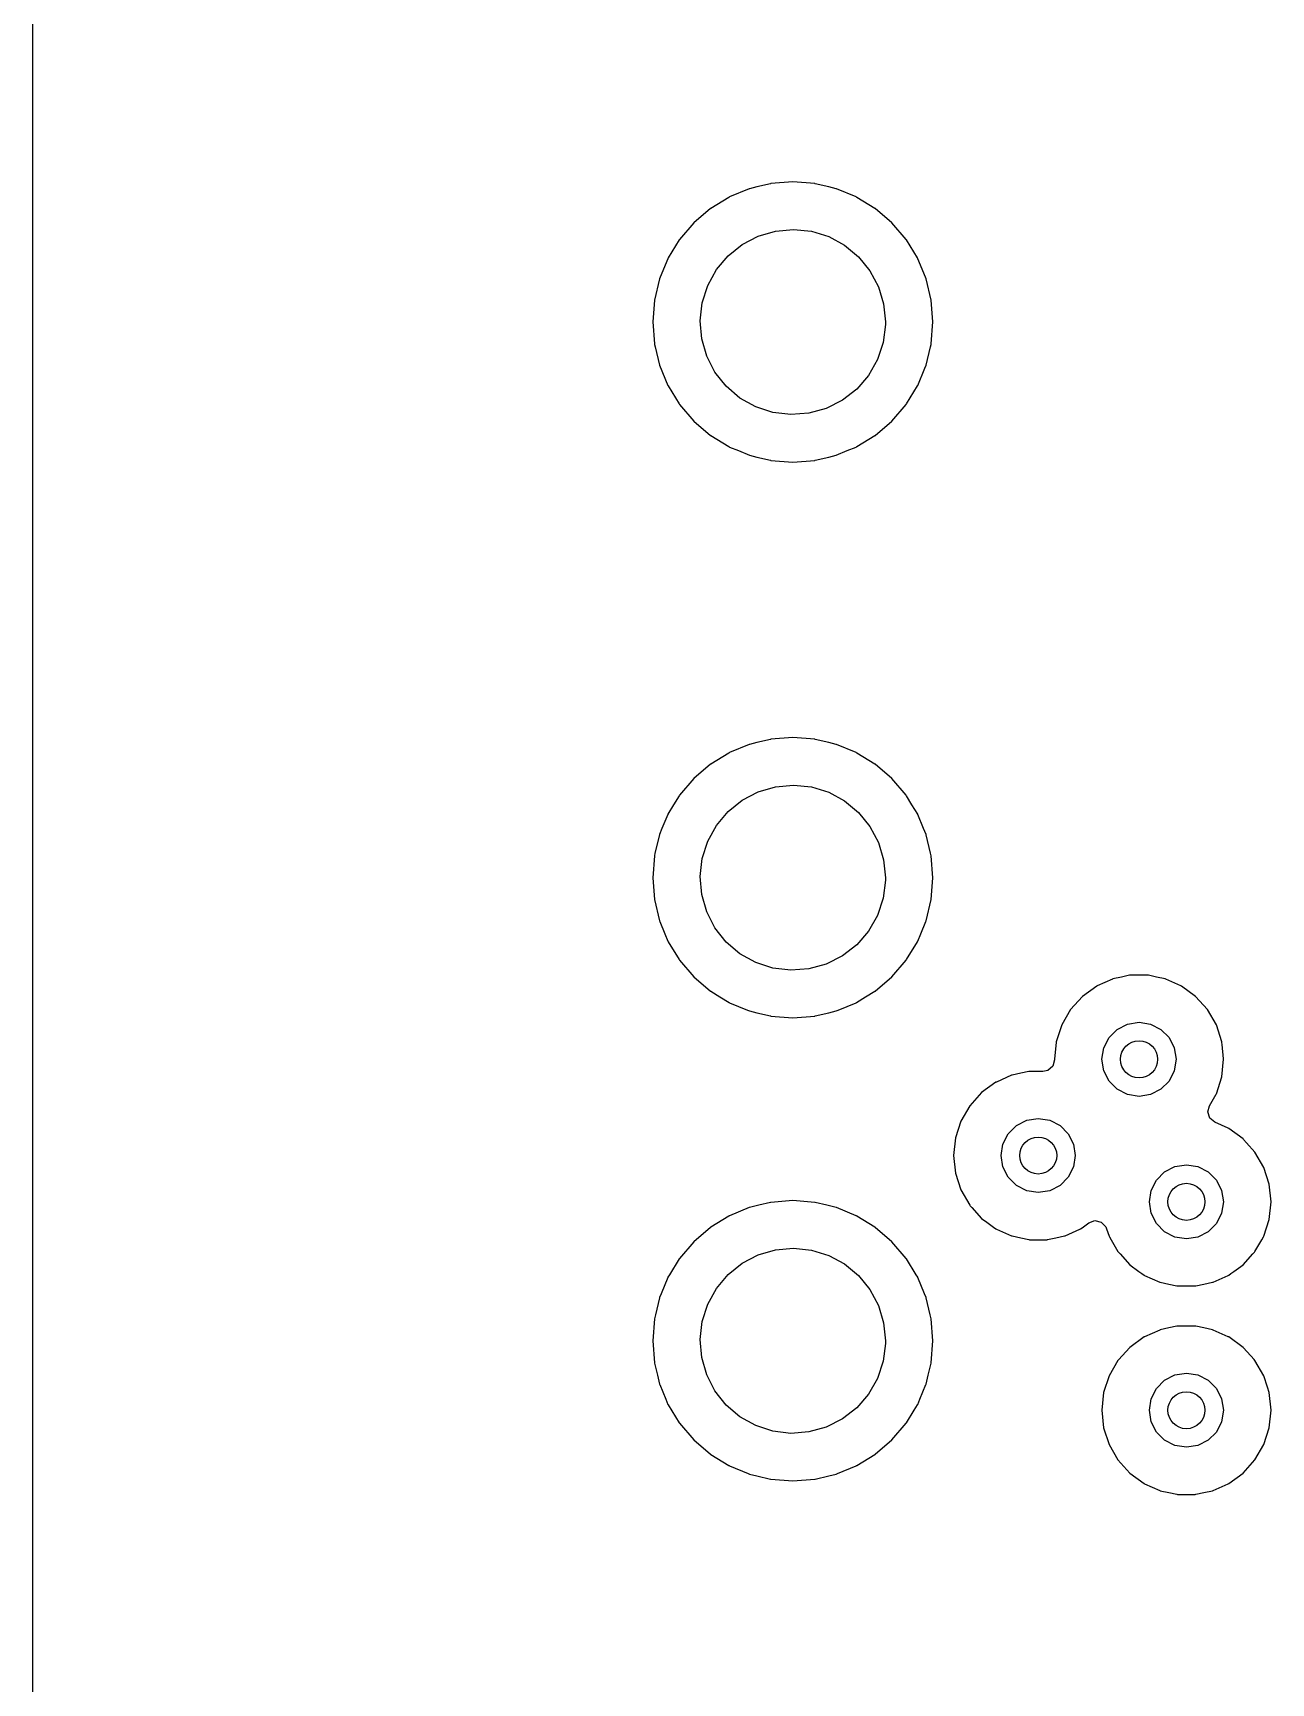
# Model space of a CAD drawing. Extents: x 4.44 to 6.57, y -4.27 to -1.83.
# Drawn here: x 4.441 to 4.967, y -3.275 to -2.574 of the extents above; entities that cross this region are included whole.
import ezdxf

# ---------------------------------------------------------------- set-up
doc = ezdxf.new("R2010")
doc.units = 0
doc.header["$MEASUREMENT"] = 0
doc.layers.add('BLACK', color=7, linetype='CONTINUOUS')

msp = doc.modelspace()

# ---------------------------------------------------------------- linework, layer by layer
at = {"layer": 'BLACK', "linetype": 'CONTINUOUS'}
for p, q in [((4.44076, -3.647), (4.44076, -2.41599)), ((4.73657, -2.64387), (4.72893, -2.64855)), ((4.73673, -2.64377), (4.73657, -2.64387)), ((4.73691, -2.6437), (4.73673, -2.64377)), ((4.74519, -2.64027), (4.73691, -2.6437)), ((4.73691, -2.6437), (4.73691, -2.6437)), ((4.74537, -2.64019), (4.74519, -2.64027)), ((4.74519, -2.64027), (4.74519, -2.64027)), ((4.74853, -2.63943), (4.74537, -2.64019)), ((4.75427, -2.63806), (4.74853, -2.63943)), ((4.75446, -2.63801), (4.75427, -2.63806)), ((4.75427, -2.63806), (4.75427, -2.63806)), ((4.76378, -2.63728), (4.75446, -2.63801)), ((4.7731, -2.63801), (4.76378, -2.63728)), ((4.77329, -2.63806), (4.7731, -2.63801)), ((4.77903, -2.63943), (4.77329, -2.63806)), ((4.77329, -2.63806), (4.77329, -2.63806)), ((4.78219, -2.64019), (4.77903, -2.63943)), ((4.78237, -2.64027), (4.78219, -2.64019)), ((4.79065, -2.6437), (4.78237, -2.64027)), ((4.78237, -2.64027), (4.78237, -2.64027)), ((4.79083, -2.64377), (4.79065, -2.6437)), ((4.79065, -2.6437), (4.79065, -2.6437)), ((4.79099, -2.64387), (4.79083, -2.64377)), ((4.79863, -2.64855), (4.79099, -2.64387)), ((4.72876, -2.64865), (4.72165, -2.65473)), ((4.72893, -2.64855), (4.72876, -2.64865)), ((4.72893, -2.64855), (4.72893, -2.64855)), ((4.7988, -2.64865), (4.79863, -2.64855)), ((4.79863, -2.64855), (4.79863, -2.64855)), ((4.8059, -2.65473), (4.7988, -2.64865)), ((4.72165, -2.65473), (4.71558, -2.66183)), ((4.74903, -2.66035), (4.7564, -2.65818)), ((4.7564, -2.65818), (4.76405, -2.65748)), ((4.76405, -2.65748), (4.7717, -2.65828)), ((4.7717, -2.65828), (4.77904, -2.66056)), ((4.81198, -2.66183), (4.8059, -2.65473)), ((4.71548, -2.662), (4.7108, -2.66964)), ((4.71558, -2.66183), (4.71548, -2.662)), ((4.71548, -2.662), (4.71548, -2.662)), ((4.73623, -2.66872), (4.74222, -2.66391)), ((4.74222, -2.66391), (4.74903, -2.66035)), ((4.77904, -2.66056), (4.7858, -2.66421)), ((4.7858, -2.66421), (4.79172, -2.66911)), ((4.81208, -2.662), (4.81198, -2.66183)), ((4.81676, -2.66964), (4.81208, -2.662)), ((4.81208, -2.662), (4.81208, -2.662)), ((4.71062, -2.66998), (4.70879, -2.67441)), ((4.7107, -2.6698), (4.71062, -2.66998)), ((4.71062, -2.66998), (4.71062, -2.66998)), ((4.7108, -2.66964), (4.7107, -2.6698)), ((4.73129, -2.67461), (4.73623, -2.66872)), ((4.79172, -2.66911), (4.79657, -2.67506)), ((4.81686, -2.6698), (4.81676, -2.66964)), ((4.81693, -2.66998), (4.81686, -2.6698)), ((4.81877, -2.67441), (4.81693, -2.66998)), ((4.81693, -2.66998), (4.81693, -2.66998)), ((4.70712, -2.67844), (4.70494, -2.68753)), ((4.70879, -2.67441), (4.70712, -2.67844)), ((4.72759, -2.68134), (4.73129, -2.67461)), ((4.79657, -2.67506), (4.80018, -2.68185)), ((4.82044, -2.67844), (4.81877, -2.67441)), ((4.82262, -2.68753), (4.82044, -2.67844)), ((4.72527, -2.68866), (4.72759, -2.68134)), ((4.80018, -2.68185), (4.8024, -2.6892)), ((4.70494, -2.68753), (4.70421, -2.69685)), ((4.72441, -2.6963), (4.72527, -2.68866)), ((4.8024, -2.6892), (4.80315, -2.69685)), ((4.82335, -2.69685), (4.82262, -2.68753)), ((4.70421, -2.69685), (4.70494, -2.70617)), ((4.72506, -2.70396), (4.72441, -2.6963)), ((4.80313, -2.69795), (4.80217, -2.70557)), ((4.80315, -2.69685), (4.80313, -2.69795)), ((4.82262, -2.70617), (4.82335, -2.69685)), ((4.70494, -2.70617), (4.70498, -2.70636)), ((4.70498, -2.70636), (4.70499, -2.70636)), ((4.70499, -2.70636), (4.70524, -2.70741)), ((4.72717, -2.71134), (4.72506, -2.70396)), ((4.80217, -2.70557), (4.79975, -2.71286)), ((4.82232, -2.70741), (4.82257, -2.70636)), ((4.82257, -2.70636), (4.82262, -2.70617)), ((4.82257, -2.70636), (4.82257, -2.70636)), ((4.70524, -2.70741), (4.70712, -2.71526)), ((4.73069, -2.71818), (4.72717, -2.71134)), ((4.79975, -2.71286), (4.79595, -2.71954)), ((4.82044, -2.71526), (4.82232, -2.70741)), ((4.70712, -2.71526), (4.7107, -2.7239)), ((4.73546, -2.7242), (4.73069, -2.71818)), ((4.79595, -2.71954), (4.79093, -2.72536)), ((4.81686, -2.7239), (4.81991, -2.71654)), ((4.81991, -2.71654), (4.82044, -2.71526)), ((4.7107, -2.7239), (4.7108, -2.72406)), ((4.7108, -2.72406), (4.71548, -2.7317)), ((4.74131, -2.72918), (4.73546, -2.7242)), ((4.79093, -2.72536), (4.78488, -2.73009)), ((4.81208, -2.7317), (4.81676, -2.72406)), ((4.81676, -2.72406), (4.81686, -2.7239)), ((4.71548, -2.7317), (4.71548, -2.7317)), ((4.71548, -2.7317), (4.71558, -2.73187)), ((4.71558, -2.73187), (4.72165, -2.73898)), ((4.74802, -2.73293), (4.74131, -2.72918)), ((4.75533, -2.7353), (4.74802, -2.73293)), ((4.76296, -2.73621), (4.75533, -2.7353)), ((4.77802, -2.73356), (4.77062, -2.73562)), ((4.78488, -2.73009), (4.77802, -2.73356)), ((4.8059, -2.73898), (4.81198, -2.73187)), ((4.81198, -2.73187), (4.81208, -2.7317)), ((4.81208, -2.7317), (4.81208, -2.7317)), ((4.72165, -2.73898), (4.72876, -2.74505)), ((4.77062, -2.73562), (4.76296, -2.73621)), ((4.7988, -2.74505), (4.8059, -2.73898)), ((4.72876, -2.74505), (4.72893, -2.74515)), ((4.72893, -2.74515), (4.72893, -2.74515)), ((4.72893, -2.74515), (4.73657, -2.74983)), ((4.79099, -2.74983), (4.79863, -2.74515)), ((4.79863, -2.74515), (4.7988, -2.74505)), ((4.79863, -2.74515), (4.79863, -2.74515)), ((4.73657, -2.74983), (4.73673, -2.74993)), ((4.73673, -2.74993), (4.73691, -2.75001)), ((4.73691, -2.75001), (4.73691, -2.75001)), ((4.73691, -2.75001), (4.74065, -2.75155)), ((4.74065, -2.75155), (4.74537, -2.75351)), ((4.74537, -2.75351), (4.74853, -2.75427)), ((4.74853, -2.75427), (4.75427, -2.75564)), ((4.75427, -2.75564), (4.75427, -2.75564)), ((4.75427, -2.75564), (4.75446, -2.75569)), ((4.75446, -2.75569), (4.76378, -2.75642)), ((4.76378, -2.75642), (4.7731, -2.75569)), ((4.7731, -2.75569), (4.77329, -2.75564)), ((4.77329, -2.75564), (4.77903, -2.75427)), ((4.77329, -2.75564), (4.77329, -2.75564)), ((4.77903, -2.75427), (4.78219, -2.75351)), ((4.78219, -2.75351), (4.78691, -2.75155)), ((4.78691, -2.75155), (4.79065, -2.75001)), ((4.79065, -2.75001), (4.79083, -2.74993)), ((4.79065, -2.75001), (4.79065, -2.75001)), ((4.79083, -2.74993), (4.79099, -2.74983)), ((4.74853, -2.87566), (4.74537, -2.87641)), ((4.75427, -2.87428), (4.74853, -2.87566)), ((4.75446, -2.87423), (4.75427, -2.87428)), ((4.75427, -2.87428), (4.75427, -2.87428)), ((4.76378, -2.8735), (4.75446, -2.87423)), ((4.7731, -2.87423), (4.76378, -2.8735)), ((4.77329, -2.87428), (4.7731, -2.87423)), ((4.77903, -2.87566), (4.77329, -2.87428)), ((4.77329, -2.87428), (4.77329, -2.87428)), ((4.78219, -2.87641), (4.77903, -2.87566)), ((4.73657, -2.88009), (4.72893, -2.88477)), ((4.73673, -2.87999), (4.73657, -2.88009)), ((4.73691, -2.87992), (4.73673, -2.87999)), ((4.74519, -2.87649), (4.73691, -2.87992)), ((4.73691, -2.87992), (4.73691, -2.87992)), ((4.74537, -2.87641), (4.74519, -2.87649)), ((4.74519, -2.87649), (4.74519, -2.87649)), ((4.78237, -2.87649), (4.78219, -2.87641)), ((4.79065, -2.87992), (4.78237, -2.87649)), ((4.78237, -2.87649), (4.78237, -2.87649)), ((4.79083, -2.87999), (4.79065, -2.87992)), ((4.79065, -2.87992), (4.79065, -2.87992)), ((4.79099, -2.88009), (4.79083, -2.87999)), ((4.79863, -2.88477), (4.79099, -2.88009)), ((4.72876, -2.88487), (4.72165, -2.89095)), ((4.72893, -2.88477), (4.72876, -2.88487)), ((4.72893, -2.88477), (4.72893, -2.88477)), ((4.7988, -2.88487), (4.79863, -2.88477)), ((4.79863, -2.88477), (4.79863, -2.88477)), ((4.8059, -2.89095), (4.7988, -2.88487)), ((4.72165, -2.89095), (4.71558, -2.89805)), ((4.74222, -2.90013), (4.74903, -2.89657)), ((4.74903, -2.89657), (4.7564, -2.8944)), ((4.7564, -2.8944), (4.76405, -2.8937)), ((4.76405, -2.8937), (4.7717, -2.8945)), ((4.7717, -2.8945), (4.77904, -2.89678)), ((4.81198, -2.89805), (4.8059, -2.89095)), ((4.71312, -2.90208), (4.7107, -2.90603)), ((4.71548, -2.89822), (4.71312, -2.90208)), ((4.71558, -2.89805), (4.71548, -2.89822)), ((4.71548, -2.89822), (4.71548, -2.89822)), ((4.73623, -2.90494), (4.74222, -2.90013)), ((4.77904, -2.89678), (4.7858, -2.90043)), ((4.7858, -2.90043), (4.79172, -2.90533)), ((4.81208, -2.89822), (4.81198, -2.89805)), ((4.81444, -2.90208), (4.81208, -2.89822)), ((4.81208, -2.89822), (4.81208, -2.89822)), ((4.81686, -2.90603), (4.81444, -2.90208)), ((4.71062, -2.90621), (4.70816, -2.91216)), ((4.7107, -2.90603), (4.71062, -2.9062)), ((4.71062, -2.9062), (4.71062, -2.90621)), ((4.73129, -2.91083), (4.73623, -2.90494)), ((4.79172, -2.90533), (4.79657, -2.91128)), ((4.81693, -2.9062), (4.81686, -2.90603)), ((4.81693, -2.90621), (4.81693, -2.9062)), ((4.8194, -2.91216), (4.81693, -2.90621)), ((4.70708, -2.91485), (4.70519, -2.92271)), ((4.70712, -2.91466), (4.70708, -2.91485)), ((4.70816, -2.91216), (4.70712, -2.91466)), ((4.72527, -2.92489), (4.72759, -2.91756)), ((4.72759, -2.91756), (4.73129, -2.91083)), ((4.79657, -2.91128), (4.80018, -2.91807)), ((4.81991, -2.91339), (4.8194, -2.91216)), ((4.82044, -2.91466), (4.81991, -2.91339)), ((4.82048, -2.91485), (4.82044, -2.91466)), ((4.82237, -2.92271), (4.82048, -2.91485)), ((4.70494, -2.92375), (4.70421, -2.93307)), ((4.70519, -2.92271), (4.70494, -2.92375)), ((4.80018, -2.91807), (4.8024, -2.92542)), ((4.82262, -2.92375), (4.82237, -2.92271)), ((4.82335, -2.93307), (4.82262, -2.92375)), ((4.72441, -2.93252), (4.72527, -2.92489)), ((4.8024, -2.92542), (4.80315, -2.93307)), ((4.70421, -2.93307), (4.70494, -2.94239)), ((4.72506, -2.94018), (4.72441, -2.93252)), ((4.80313, -2.93417), (4.80217, -2.94179)), ((4.80315, -2.93307), (4.80313, -2.93417)), ((4.82262, -2.94239), (4.82335, -2.93307)), ((4.70494, -2.94239), (4.70712, -2.95148)), ((4.72717, -2.94756), (4.72506, -2.94018)), ((4.80217, -2.94179), (4.79975, -2.94908)), ((4.82044, -2.95148), (4.82262, -2.94239)), ((4.70712, -2.95148), (4.7072, -2.95166)), ((4.7072, -2.95166), (4.7072, -2.95166)), ((4.7072, -2.95166), (4.70939, -2.95696)), ((4.73069, -2.9544), (4.72717, -2.94756)), ((4.79975, -2.94908), (4.79595, -2.95577)), ((4.81817, -2.95696), (4.82036, -2.95166)), ((4.82036, -2.95166), (4.82044, -2.95148)), ((4.82036, -2.95166), (4.82036, -2.95166)), ((4.70939, -2.95696), (4.7107, -2.96012)), ((4.73546, -2.96042), (4.73069, -2.9544)), ((4.79595, -2.95577), (4.79093, -2.96158)), ((4.81686, -2.96012), (4.81817, -2.95696)), ((4.7107, -2.96012), (4.7108, -2.96028)), ((4.7108, -2.96028), (4.71548, -2.96792)), ((4.74131, -2.9654), (4.73546, -2.96042)), ((4.74802, -2.96915), (4.74131, -2.9654)), ((4.78488, -2.96631), (4.77802, -2.96978)), ((4.79093, -2.96158), (4.78488, -2.96631)), ((4.81208, -2.96792), (4.81676, -2.96028)), ((4.81676, -2.96028), (4.81686, -2.96012)), ((4.71548, -2.96792), (4.71548, -2.96792)), ((4.71548, -2.96792), (4.71558, -2.96809)), ((4.71558, -2.96809), (4.72165, -2.9752)), ((4.75533, -2.97152), (4.74802, -2.96915)), ((4.76296, -2.97243), (4.75533, -2.97152)), ((4.77062, -2.97184), (4.76296, -2.97243)), ((4.77802, -2.96978), (4.77062, -2.97184)), ((4.8059, -2.9752), (4.81198, -2.96809)), ((4.81198, -2.96809), (4.81208, -2.96792)), ((4.81208, -2.96792), (4.81208, -2.96792)), ((4.72165, -2.9752), (4.72876, -2.98127)), ((4.7988, -2.98127), (4.8059, -2.9752)), ((4.89299, -2.97914), (4.88691, -2.98356)), ((4.89323, -2.97903), (4.89299, -2.97914)), ((4.89962, -2.97619), (4.89323, -2.97903)), ((4.89323, -2.97903), (4.89323, -2.97903)), ((4.89986, -2.97608), (4.89962, -2.97619)), ((4.89962, -2.97619), (4.89962, -2.97619)), ((4.90354, -2.9753), (4.89986, -2.97608)), ((4.90696, -2.97457), (4.90354, -2.9753)), ((4.90721, -2.97452), (4.90696, -2.97457)), ((4.90696, -2.97457), (4.90696, -2.97457)), ((4.91473, -2.97452), (4.90721, -2.97452)), ((4.91499, -2.97457), (4.91473, -2.97452)), ((4.91841, -2.9753), (4.91499, -2.97457)), ((4.91499, -2.97457), (4.91499, -2.97457)), ((4.92209, -2.97608), (4.91841, -2.9753)), ((4.92232, -2.97619), (4.92209, -2.97608)), ((4.92872, -2.97903), (4.92232, -2.97619)), ((4.92232, -2.97619), (4.92232, -2.97619)), ((4.92896, -2.97914), (4.92872, -2.97903)), ((4.92872, -2.97903), (4.92872, -2.97903)), ((4.93504, -2.98356), (4.92896, -2.97914)), ((4.72876, -2.98127), (4.72893, -2.98137)), ((4.72893, -2.98137), (4.72893, -2.98137)), ((4.72893, -2.98137), (4.73282, -2.98375)), ((4.73282, -2.98375), (4.73673, -2.98615)), ((4.73673, -2.98615), (4.73691, -2.98623)), ((4.73691, -2.98623), (4.73691, -2.98623)), ((4.73691, -2.98623), (4.74451, -2.98937)), ((4.78305, -2.98937), (4.79065, -2.98623)), ((4.79065, -2.98623), (4.79083, -2.98615)), ((4.79065, -2.98623), (4.79065, -2.98623)), ((4.79083, -2.98615), (4.79474, -2.98375)), ((4.79474, -2.98375), (4.79863, -2.98137)), ((4.79863, -2.98137), (4.7988, -2.98127)), ((4.79863, -2.98137), (4.79863, -2.98137)), ((4.88691, -2.98356), (4.88188, -2.98915)), ((4.94007, -2.98915), (4.93504, -2.98356)), ((4.74451, -2.98937), (4.74537, -2.98973)), ((4.74537, -2.98973), (4.74853, -2.99049)), ((4.74853, -2.99049), (4.75427, -2.99187)), ((4.75427, -2.99187), (4.75427, -2.99187)), ((4.75427, -2.99187), (4.75446, -2.99191)), ((4.75446, -2.99191), (4.76378, -2.99264)), ((4.76378, -2.99264), (4.7731, -2.99191)), ((4.7731, -2.99191), (4.77329, -2.99187)), ((4.77329, -2.99187), (4.77903, -2.99049)), ((4.77329, -2.99187), (4.77329, -2.99187)), ((4.77903, -2.99049), (4.78219, -2.98973)), ((4.78219, -2.98973), (4.78305, -2.98937)), ((4.88188, -2.98915), (4.87812, -2.99566)), ((4.90611, -2.99531), (4.91097, -2.99454)), ((4.91097, -2.99454), (4.91584, -2.99531)), ((4.94383, -2.99566), (4.94007, -2.98915)), ((4.87812, -2.99566), (4.87579, -3.00281)), ((4.896, -3.00542), (4.89823, -3.00103)), ((4.89823, -3.00103), (4.90172, -2.99755)), ((4.90172, -2.99755), (4.90611, -2.99531)), ((4.91584, -2.99531), (4.92023, -2.99755)), ((4.92023, -2.99755), (4.92371, -3.00103)), ((4.92371, -3.00103), (4.92595, -3.00542)), ((4.94615, -3.00281), (4.94383, -2.99566)), ((4.87577, -3.00307), (4.87504, -3.01003)), ((4.87579, -3.00281), (4.87577, -3.00307)), ((4.87577, -3.00307), (4.87577, -3.00307)), ((4.89522, -3.01029), (4.896, -3.00542)), ((4.92595, -3.00542), (4.92672, -3.01029)), ((4.94618, -3.00307), (4.94615, -3.00281)), ((4.94627, -3.00394), (4.94618, -3.00307)), ((4.94618, -3.00307), (4.94618, -3.00307)), ((4.94691, -3.01003), (4.94627, -3.00394)), ((4.8641, -3.01547), (4.86067, -3.01619)), ((4.86435, -3.01541), (4.8641, -3.01547)), ((4.8641, -3.01547), (4.8641, -3.01547)), ((4.87007, -3.01541), (4.86435, -3.01541)), ((4.87214, -3.01497), (4.87007, -3.01541)), ((4.87425, -3.01313), (4.87214, -3.01497)), ((4.87503, -3.01048), (4.87425, -3.01313)), ((4.87504, -3.01003), (4.87501, -3.01029)), ((4.87501, -3.01029), (4.87503, -3.01048)), ((4.896, -3.01515), (4.89522, -3.01029)), ((4.89823, -3.01954), (4.896, -3.01515)), ((4.92595, -3.01515), (4.92371, -3.01954)), ((4.92672, -3.01029), (4.92595, -3.01515)), ((4.94615, -3.01776), (4.94694, -3.01029)), ((4.94694, -3.01029), (4.94691, -3.01003)), ((4.85013, -3.02003), (4.84405, -3.02445)), ((4.85037, -3.01993), (4.85013, -3.02003)), ((4.85676, -3.01708), (4.85037, -3.01993)), ((4.85037, -3.01993), (4.85037, -3.01993)), ((4.857, -3.01698), (4.85676, -3.01708)), ((4.85676, -3.01708), (4.85676, -3.01708)), ((4.86067, -3.01619), (4.857, -3.01698)), ((4.90172, -3.02303), (4.89823, -3.01954)), ((4.92371, -3.01954), (4.92023, -3.02303)), ((4.94383, -3.02492), (4.94615, -3.01776)), ((4.84405, -3.02445), (4.83901, -3.03004)), ((4.90611, -3.02526), (4.90172, -3.02303)), ((4.91097, -3.02603), (4.90611, -3.02526)), ((4.91584, -3.02526), (4.91097, -3.02603)), ((4.92023, -3.02303), (4.91584, -3.02526)), ((4.94086, -3.03006), (4.9437, -3.02514)), ((4.9437, -3.02514), (4.94383, -3.02492)), ((4.9437, -3.02514), (4.9437, -3.02514)), ((4.83525, -3.03655), (4.83293, -3.0437)), ((4.83901, -3.03004), (4.83525, -3.03655)), ((4.85885, -3.03844), (4.86324, -3.0362)), ((4.86324, -3.0362), (4.86811, -3.03543)), ((4.86811, -3.03543), (4.87298, -3.0362)), ((4.87298, -3.0362), (4.87737, -3.03844)), ((4.94019, -3.03259), (4.94086, -3.03006)), ((4.94101, -3.03526), (4.94019, -3.03259)), ((4.94314, -3.03707), (4.94101, -3.03526)), ((4.83293, -3.0437), (4.83215, -3.05118)), ((4.85313, -3.04631), (4.85537, -3.04192)), ((4.85537, -3.04192), (4.85885, -3.03844)), ((4.87737, -3.03844), (4.88085, -3.04192)), ((4.88085, -3.04192), (4.88309, -3.04631)), ((4.94885, -3.03961), (4.94314, -3.03707)), ((4.94908, -3.03972), (4.94885, -3.03961)), ((4.94885, -3.03961), (4.94885, -3.03961)), ((4.95517, -3.04414), (4.94908, -3.03972)), ((4.85236, -3.05118), (4.85313, -3.04631)), ((4.88309, -3.04631), (4.88386, -3.05118)), ((4.95534, -3.04433), (4.95517, -3.04414)), ((4.95659, -3.04572), (4.95534, -3.04433)), ((4.95534, -3.04433), (4.95534, -3.04433)), ((4.9602, -3.04973), (4.95659, -3.04572)), ((4.96396, -3.05624), (4.9602, -3.04973)), ((4.83215, -3.05118), (4.83293, -3.05866)), ((4.85313, -3.05605), (4.85236, -3.05118)), ((4.85537, -3.06044), (4.85313, -3.05605)), ((4.88309, -3.05605), (4.88085, -3.06044)), ((4.88386, -3.05118), (4.88309, -3.05605)), ((4.92185, -3.05813), (4.92624, -3.05589)), ((4.92624, -3.05589), (4.9311, -3.05512)), ((4.9311, -3.05512), (4.93597, -3.05589)), ((4.93597, -3.05589), (4.94036, -3.05813)), ((4.96628, -3.06339), (4.96396, -3.05624)), ((4.83293, -3.05866), (4.83525, -3.06581)), ((4.85885, -3.06392), (4.85537, -3.06044)), ((4.86324, -3.06616), (4.85885, -3.06392)), ((4.87737, -3.06392), (4.87298, -3.06616)), ((4.88085, -3.06044), (4.87737, -3.06392)), ((4.91613, -3.066), (4.91836, -3.06161)), ((4.91836, -3.06161), (4.92185, -3.05813)), ((4.94036, -3.05813), (4.94384, -3.06161)), ((4.94384, -3.06161), (4.94608, -3.066)), ((4.96707, -3.07087), (4.96628, -3.06339)), ((4.75427, -3.07113), (4.7493, -3.07232)), ((4.75446, -3.07108), (4.75427, -3.07113)), ((4.75427, -3.07113), (4.75427, -3.07113)), ((4.76378, -3.07035), (4.75446, -3.07108)), ((4.7731, -3.07108), (4.76378, -3.07035)), ((4.77329, -3.07113), (4.7731, -3.07108)), ((4.77826, -3.07232), (4.77329, -3.07113)), ((4.77329, -3.07113), (4.77329, -3.07113)), ((4.83525, -3.06581), (4.83901, -3.07232)), ((4.86811, -3.06693), (4.86324, -3.06616)), ((4.87298, -3.06616), (4.86811, -3.06693)), ((4.91535, -3.07087), (4.91613, -3.066)), ((4.91613, -3.07573), (4.91535, -3.07087)), ((4.94608, -3.066), (4.94685, -3.07087)), ((4.94685, -3.07087), (4.94608, -3.07573)), ((4.96628, -3.07834), (4.96707, -3.07087)), ((4.73657, -3.07694), (4.72893, -3.08162)), ((4.73673, -3.07684), (4.73657, -3.07694)), ((4.73691, -3.07677), (4.73673, -3.07684)), ((4.74519, -3.07334), (4.73691, -3.07677)), ((4.73691, -3.07677), (4.73691, -3.07677)), ((4.74537, -3.07326), (4.74519, -3.07334)), ((4.74519, -3.07334), (4.74519, -3.07334)), ((4.7493, -3.07232), (4.74537, -3.07326)), ((4.78219, -3.07326), (4.77826, -3.07232)), ((4.78237, -3.07334), (4.78219, -3.07326)), ((4.79065, -3.07677), (4.78237, -3.07334)), ((4.78237, -3.07334), (4.78237, -3.07334)), ((4.79083, -3.07684), (4.79065, -3.07677)), ((4.79065, -3.07677), (4.79065, -3.07677)), ((4.79099, -3.07694), (4.79083, -3.07684)), ((4.79863, -3.08162), (4.79099, -3.07694)), ((4.83901, -3.07232), (4.83919, -3.07251)), ((4.83919, -3.07251), (4.83919, -3.07251)), ((4.83919, -3.07251), (4.83993, -3.07334)), ((4.83993, -3.07334), (4.84405, -3.07791)), ((4.84405, -3.07791), (4.84623, -3.0795)), ((4.88957, -3.0798), (4.8922, -3.07886)), ((4.8922, -3.07886), (4.89492, -3.0795)), ((4.91836, -3.08012), (4.91613, -3.07573)), ((4.94608, -3.07573), (4.94384, -3.08012)), ((4.96396, -3.08549), (4.96628, -3.07834)), ((4.72876, -3.08173), (4.72165, -3.0878)), ((4.72893, -3.08162), (4.72876, -3.08173)), ((4.72893, -3.08162), (4.72893, -3.08162)), ((4.7988, -3.08173), (4.79863, -3.08162)), ((4.79863, -3.08162), (4.79863, -3.08162)), ((4.8059, -3.0878), (4.7988, -3.08173)), ((4.84623, -3.0795), (4.84916, -3.08162)), ((4.84916, -3.08162), (4.85013, -3.08233)), ((4.85013, -3.08233), (4.85037, -3.08243)), ((4.85037, -3.08243), (4.85037, -3.08243)), ((4.85037, -3.08243), (4.85668, -3.08525)), ((4.85668, -3.08525), (4.857, -3.08539)), ((4.857, -3.08539), (4.86067, -3.08617)), ((4.87555, -3.08617), (4.87922, -3.08539)), ((4.87922, -3.08539), (4.87954, -3.08525)), ((4.87954, -3.08525), (4.88586, -3.08243)), ((4.88586, -3.08243), (4.88609, -3.08233)), ((4.88586, -3.08243), (4.88586, -3.08243)), ((4.88609, -3.08233), (4.88675, -3.08185)), ((4.88675, -3.08185), (4.88957, -3.0798)), ((4.89492, -3.0795), (4.89687, -3.0815)), ((4.89687, -3.0815), (4.8972, -3.08228)), ((4.8972, -3.08228), (4.89825, -3.08549)), ((4.89825, -3.08549), (4.89838, -3.08572)), ((4.89838, -3.08572), (4.89838, -3.08572)), ((4.89838, -3.08572), (4.89909, -3.08695)), ((4.92185, -3.08361), (4.91836, -3.08012)), ((4.92624, -3.08584), (4.92185, -3.08361)), ((4.9311, -3.08661), (4.92624, -3.08584)), ((4.93597, -3.08584), (4.9311, -3.08661)), ((4.94036, -3.08361), (4.93597, -3.08584)), ((4.94384, -3.08012), (4.94036, -3.08361)), ((4.96312, -3.08695), (4.96383, -3.08572)), ((4.96383, -3.08572), (4.96396, -3.08549)), ((4.96383, -3.08572), (4.96383, -3.08572)), ((4.72165, -3.0878), (4.71558, -3.0949)), ((4.74903, -3.09342), (4.7564, -3.09125)), ((4.7564, -3.09125), (4.76405, -3.09055)), ((4.76405, -3.09055), (4.7717, -3.09136)), ((4.7717, -3.09136), (4.77904, -3.09363)), ((4.81198, -3.0949), (4.8059, -3.0878)), ((4.86067, -3.08617), (4.8641, -3.08689)), ((4.8641, -3.08689), (4.8641, -3.08689)), ((4.8641, -3.08689), (4.86435, -3.08695)), ((4.86435, -3.08695), (4.87187, -3.08695)), ((4.87187, -3.08695), (4.87212, -3.08689)), ((4.87212, -3.08689), (4.87555, -3.08617)), ((4.87212, -3.08689), (4.87212, -3.08689)), ((4.89909, -3.08695), (4.90201, -3.09201)), ((4.90201, -3.09201), (4.90218, -3.0922)), ((4.90218, -3.0922), (4.90218, -3.0922)), ((4.90218, -3.0922), (4.90292, -3.09302)), ((4.90292, -3.09302), (4.90704, -3.09759)), ((4.95517, -3.09759), (4.95928, -3.09302)), ((4.95928, -3.09302), (4.96002, -3.0922)), ((4.96002, -3.0922), (4.9602, -3.09201)), ((4.96002, -3.0922), (4.96002, -3.0922)), ((4.9602, -3.09201), (4.96312, -3.08695)), ((4.71548, -3.09507), (4.71132, -3.10186)), ((4.71558, -3.0949), (4.71548, -3.09507)), ((4.71548, -3.09507), (4.71548, -3.09507)), ((4.73623, -3.10179), (4.74222, -3.09698)), ((4.74222, -3.09698), (4.74903, -3.09342)), ((4.77904, -3.09363), (4.7858, -3.09728)), ((4.7858, -3.09728), (4.79172, -3.10218)), ((4.81208, -3.09507), (4.81198, -3.0949)), ((4.81624, -3.10186), (4.81208, -3.09507)), ((4.81208, -3.09507), (4.81208, -3.09507)), ((4.90704, -3.09759), (4.91094, -3.10043)), ((4.95127, -3.10043), (4.95517, -3.09759)), ((4.71062, -3.10306), (4.70777, -3.10996)), ((4.7107, -3.10288), (4.71062, -3.10306)), ((4.71062, -3.10306), (4.71062, -3.10306)), ((4.71132, -3.10186), (4.7107, -3.10288)), ((4.73129, -3.10768), (4.73623, -3.10179)), ((4.79172, -3.10218), (4.79657, -3.10813)), ((4.81686, -3.10288), (4.81624, -3.10186)), ((4.81693, -3.10306), (4.81686, -3.10288)), ((4.81979, -3.10996), (4.81693, -3.10306)), ((4.81693, -3.10306), (4.81693, -3.10306)), ((4.91094, -3.10043), (4.91215, -3.10131)), ((4.91215, -3.10131), (4.91312, -3.10201)), ((4.91312, -3.10201), (4.91336, -3.10212)), ((4.91336, -3.10212), (4.91336, -3.10212)), ((4.91336, -3.10212), (4.91975, -3.10496)), ((4.91975, -3.10496), (4.91999, -3.10507)), ((4.91999, -3.10507), (4.92367, -3.10585)), ((4.92367, -3.10585), (4.92709, -3.10658)), ((4.92709, -3.10658), (4.92709, -3.10658)), ((4.92709, -3.10658), (4.92734, -3.10663)), ((4.92734, -3.10663), (4.93486, -3.10663)), ((4.93486, -3.10663), (4.93512, -3.10658)), ((4.93512, -3.10658), (4.93854, -3.10585)), ((4.93512, -3.10658), (4.93512, -3.10658)), ((4.93854, -3.10585), (4.94222, -3.10507)), ((4.94222, -3.10507), (4.94245, -3.10496)), ((4.94245, -3.10496), (4.94885, -3.10212)), ((4.94885, -3.10212), (4.94908, -3.10201)), ((4.94885, -3.10212), (4.94885, -3.10212)), ((4.94908, -3.10201), (4.95005, -3.10131)), ((4.95005, -3.10131), (4.95127, -3.10043)), ((4.70708, -3.1117), (4.70534, -3.11894)), ((4.70712, -3.11151), (4.70708, -3.1117)), ((4.70777, -3.10996), (4.70712, -3.11151)), ((4.72759, -3.11441), (4.73129, -3.10768)), ((4.79657, -3.10813), (4.80018, -3.11492)), ((4.82044, -3.11151), (4.81979, -3.10996)), ((4.82048, -3.1117), (4.82044, -3.11151)), ((4.82222, -3.11894), (4.82048, -3.1117)), ((4.70494, -3.1206), (4.70421, -3.12992)), ((4.70534, -3.11894), (4.70494, -3.1206)), ((4.72527, -3.12174), (4.72759, -3.11441)), ((4.80018, -3.11492), (4.8024, -3.12227)), ((4.82262, -3.1206), (4.82222, -3.11894)), ((4.82335, -3.12992), (4.82262, -3.1206)), ((4.72441, -3.12937), (4.72527, -3.12174)), ((4.8024, -3.12227), (4.80315, -3.12992)), ((4.91336, -3.1282), (4.91312, -3.1283)), ((4.91975, -3.12535), (4.91336, -3.1282)), ((4.91336, -3.1282), (4.91336, -3.1282)), ((4.91999, -3.12524), (4.91975, -3.12535)), ((4.91975, -3.12535), (4.91975, -3.12535)), ((4.92367, -3.12446), (4.91999, -3.12524)), ((4.92709, -3.12374), (4.92367, -3.12446)), ((4.92734, -3.12368), (4.92709, -3.12374)), ((4.92709, -3.12374), (4.92709, -3.12374)), ((4.93486, -3.12368), (4.92734, -3.12368)), ((4.93512, -3.12374), (4.93486, -3.12368)), ((4.93854, -3.12446), (4.93512, -3.12374)), ((4.93512, -3.12374), (4.93512, -3.12374)), ((4.94222, -3.12524), (4.93854, -3.12446)), ((4.94245, -3.12535), (4.94222, -3.12524)), ((4.94885, -3.1282), (4.94245, -3.12535)), ((4.94245, -3.12535), (4.94245, -3.12535)), ((4.94908, -3.1283), (4.94885, -3.1282)), ((4.94885, -3.1282), (4.94885, -3.1282)), ((4.70421, -3.12992), (4.70494, -3.13924)), ((4.72506, -3.13703), (4.72441, -3.12937)), ((4.80313, -3.13102), (4.80217, -3.13864)), ((4.80315, -3.12992), (4.80313, -3.13102)), ((4.82262, -3.13924), (4.82335, -3.12992)), ((4.90686, -3.13292), (4.90233, -3.13794)), ((4.90704, -3.13272), (4.90686, -3.13292)), ((4.90686, -3.13292), (4.90686, -3.13292)), ((4.91312, -3.1283), (4.90704, -3.13272)), ((4.95517, -3.13272), (4.94908, -3.1283)), ((4.95534, -3.13292), (4.95517, -3.13272)), ((4.95987, -3.13794), (4.95534, -3.13292)), ((4.95534, -3.13292), (4.95534, -3.13292)), ((4.70494, -3.13924), (4.70498, -3.13943)), ((4.70498, -3.13943), (4.70499, -3.13943)), ((4.70499, -3.13943), (4.70623, -3.1446)), ((4.72717, -3.14441), (4.72506, -3.13703)), ((4.80217, -3.13864), (4.79975, -3.14593)), ((4.82133, -3.1446), (4.82257, -3.13943)), ((4.82257, -3.13943), (4.82262, -3.13924)), ((4.82257, -3.13943), (4.82257, -3.13943)), ((4.90201, -3.13831), (4.89825, -3.14482)), ((4.90233, -3.13794), (4.90201, -3.13831)), ((4.9602, -3.13831), (4.95987, -3.13794)), ((4.96396, -3.14482), (4.9602, -3.13831)), ((4.70623, -3.1446), (4.70712, -3.14833)), ((4.70712, -3.14833), (4.7072, -3.14851)), ((4.7072, -3.14851), (4.7072, -3.14851)), ((4.7072, -3.14851), (4.70975, -3.15469)), ((4.73069, -3.15125), (4.72717, -3.14441)), ((4.79975, -3.14593), (4.79595, -3.15262)), ((4.8178, -3.15469), (4.82036, -3.14851)), ((4.82036, -3.14851), (4.82044, -3.14833)), ((4.82036, -3.14851), (4.82036, -3.14851)), ((4.82044, -3.14833), (4.82133, -3.1446)), ((4.89825, -3.14482), (4.89592, -3.15197)), ((4.91836, -3.15019), (4.92185, -3.14671)), ((4.92185, -3.14671), (4.92624, -3.14447)), ((4.92624, -3.14447), (4.9311, -3.1437)), ((4.9311, -3.1437), (4.93597, -3.14447)), ((4.93597, -3.14447), (4.94036, -3.14671)), ((4.94036, -3.14671), (4.94384, -3.15019)), ((4.96551, -3.14961), (4.96396, -3.14482)), ((4.70975, -3.15469), (4.7107, -3.15697)), ((4.73546, -3.15727), (4.73069, -3.15125)), ((4.79595, -3.15262), (4.79093, -3.15843)), ((4.81686, -3.15697), (4.8178, -3.15469)), ((4.89592, -3.15197), (4.89514, -3.15945)), ((4.91535, -3.15945), (4.91613, -3.15458)), ((4.91613, -3.15458), (4.91836, -3.15019)), ((4.94384, -3.15019), (4.94608, -3.15458)), ((4.94608, -3.15458), (4.94685, -3.15945)), ((4.96628, -3.15197), (4.96551, -3.14961)), ((4.96707, -3.15945), (4.96628, -3.15197)), ((4.7107, -3.15697), (4.7108, -3.15713)), ((4.7108, -3.15713), (4.71548, -3.16477)), ((4.74131, -3.16225), (4.73546, -3.15727)), ((4.74802, -3.166), (4.74131, -3.16225)), ((4.78488, -3.16316), (4.77802, -3.16663)), ((4.79093, -3.15843), (4.78488, -3.16316)), ((4.81208, -3.16477), (4.81534, -3.15945)), ((4.81534, -3.15945), (4.81676, -3.15713)), ((4.81676, -3.15713), (4.81686, -3.15697)), ((4.89514, -3.15945), (4.89592, -3.16693)), ((4.91613, -3.16432), (4.91535, -3.15945)), ((4.94685, -3.15945), (4.94608, -3.16432)), ((4.96628, -3.16693), (4.96707, -3.15945)), ((4.71548, -3.16477), (4.71548, -3.16477)), ((4.71548, -3.16477), (4.71558, -3.16494)), ((4.71558, -3.16494), (4.72165, -3.17205)), ((4.75533, -3.16837), (4.74802, -3.166)), ((4.76296, -3.16928), (4.75533, -3.16837)), ((4.77062, -3.16869), (4.76296, -3.16928)), ((4.77802, -3.16663), (4.77062, -3.16869)), ((4.8059, -3.17205), (4.81198, -3.16494)), ((4.81198, -3.16494), (4.81208, -3.16477)), ((4.81208, -3.16477), (4.81208, -3.16477)), ((4.89592, -3.16693), (4.89825, -3.17408)), ((4.91836, -3.16871), (4.91613, -3.16432)), ((4.92185, -3.17219), (4.91836, -3.16871)), ((4.94384, -3.16871), (4.94036, -3.17219)), ((4.94608, -3.16432), (4.94384, -3.16871)), ((4.96396, -3.17408), (4.96628, -3.16693)), ((4.72165, -3.17205), (4.72876, -3.17812)), ((4.7988, -3.17812), (4.8059, -3.17205)), ((4.89825, -3.17408), (4.90201, -3.18059)), ((4.92624, -3.17443), (4.92185, -3.17219)), ((4.9311, -3.1752), (4.92624, -3.17443)), ((4.93597, -3.17443), (4.9311, -3.1752)), ((4.94036, -3.17219), (4.93597, -3.17443)), ((4.9602, -3.18059), (4.96396, -3.17408)), ((4.72876, -3.17812), (4.72893, -3.17822)), ((4.72893, -3.17822), (4.72893, -3.17822)), ((4.72893, -3.17822), (4.73657, -3.1829)), ((4.73657, -3.1829), (4.73673, -3.183)), ((4.73673, -3.183), (4.73691, -3.18308)), ((4.73691, -3.18308), (4.73691, -3.18308)), ((4.73691, -3.18308), (4.74477, -3.18633)), ((4.78279, -3.18633), (4.79065, -3.18308)), ((4.79065, -3.18308), (4.79083, -3.183)), ((4.79065, -3.18308), (4.79065, -3.18308)), ((4.79083, -3.183), (4.79099, -3.1829)), ((4.79099, -3.1829), (4.79863, -3.17822)), ((4.79863, -3.17822), (4.7988, -3.17812)), ((4.79863, -3.17822), (4.79863, -3.17822)), ((4.90201, -3.18059), (4.90704, -3.18618)), ((4.95517, -3.18618), (4.9602, -3.18059)), ((4.74477, -3.18633), (4.74537, -3.18658)), ((4.74537, -3.18658), (4.74853, -3.18734)), ((4.74853, -3.18734), (4.75427, -3.18872)), ((4.75427, -3.18872), (4.75427, -3.18872)), ((4.75427, -3.18872), (4.75446, -3.18876)), ((4.75446, -3.18876), (4.76378, -3.18949)), ((4.76378, -3.18949), (4.7731, -3.18876)), ((4.7731, -3.18876), (4.77329, -3.18872)), ((4.77329, -3.18872), (4.77903, -3.18734)), ((4.77329, -3.18872), (4.77329, -3.18872)), ((4.77903, -3.18734), (4.78219, -3.18658)), ((4.78219, -3.18658), (4.78279, -3.18633)), ((4.90704, -3.18618), (4.91312, -3.1906)), ((4.91312, -3.1906), (4.91336, -3.1907)), ((4.91336, -3.1907), (4.91336, -3.1907)), ((4.91336, -3.1907), (4.91975, -3.19355)), ((4.94245, -3.19355), (4.94885, -3.1907)), ((4.94885, -3.1907), (4.94908, -3.1906)), ((4.94885, -3.1907), (4.94885, -3.1907)), ((4.94908, -3.1906), (4.95517, -3.18618)), ((4.91975, -3.19355), (4.91999, -3.19365)), ((4.91999, -3.19365), (4.92367, -3.19443)), ((4.92367, -3.19443), (4.92709, -3.19516)), ((4.92709, -3.19516), (4.92709, -3.19516)), ((4.92709, -3.19516), (4.92734, -3.19522)), ((4.92734, -3.19522), (4.93486, -3.19522)), ((4.93486, -3.19522), (4.93512, -3.19516)), ((4.93512, -3.19516), (4.93854, -3.19443)), ((4.93512, -3.19516), (4.93512, -3.19516)), ((4.93854, -3.19443), (4.94222, -3.19365)), ((4.94222, -3.19365), (4.94245, -3.19355))]:
    msp.add_line(p, q, dxfattribs=at)
at = {"layer": 'BLACK'}
for centre in [(4.91097, -3.01029), (4.86811, -3.05118), (4.9311, -3.07087), (4.9311, -3.15945)]:
    msp.add_circle(centre, 0.00787, dxfattribs=at)

doc.saveas('drawing.dxf')
